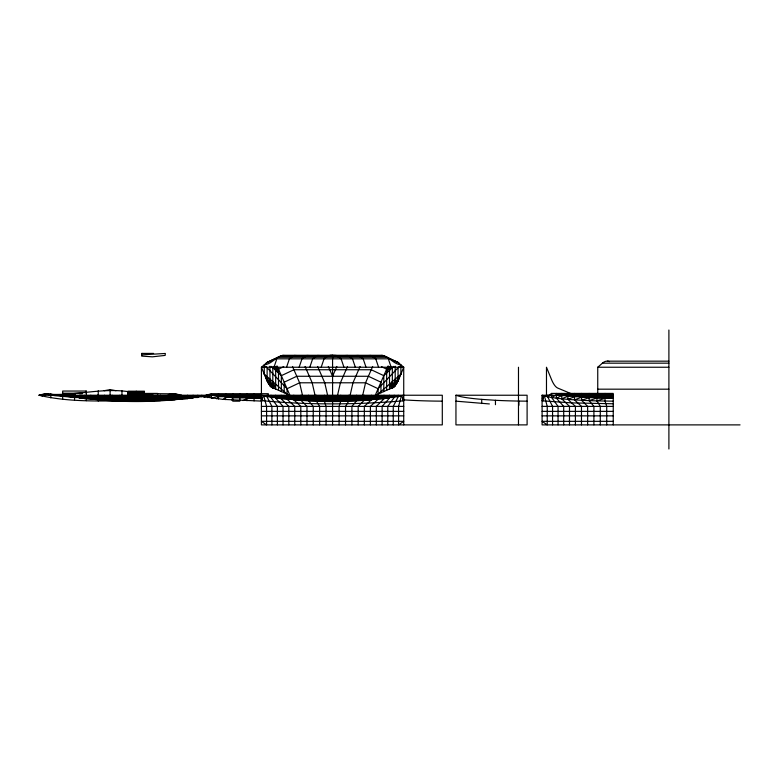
<?xml version="1.0" encoding="UTF-8"?>
<svg xmlns="http://www.w3.org/2000/svg" width="779" height="779" viewBox="0 0 779 779"><rect width="100%" height="100%" fill="white"/><g stroke="black" fill="none" stroke-linecap="round" stroke-linejoin="round"><path stroke-width="1.17" d="M271.16 387.056L271.374 383.726L269.962 379.159L267.908 382.635L271.16 387.056L289.885 395.235L277.129 366.013M268.434 383.58L268.619 380.892L267.119 376.676L265.892 376.919L264.266 374.193L264.266 364.757C272.251 364.436 277.402 354.143 285.377 355.623M393.434 387.504L395.196 379.159L397.241 382.635L393.989 387.056L375.274 395.235L388.02 366.013M396.19 384.437L398.04 376.676L399.267 376.919L400.883 374.193L400.883 364.757C392.898 364.436 387.747 354.143 379.772 355.623M388.565 366.276L386.657 373.024M402.441 400.718L403.726 395.235C357.142 403.639 308.017 403.639 261.423 395.235L262.718 400.718C309.506 405.138 356.948 404.671 403.726 400.815L402.899 397.806L401.37 396.024L263.789 396.024L262.25 397.806L261.423 400.815L262.718 400.718M388.536 366.695L388.185 368.633L389.5 370.376L390.542 366.909M397.241 382.635L399.267 376.919L398.04 381.028L396.53 380.892L395.196 385.79L392.343 381.642L389.5 389.305L389.5 366.88M395.644 385.216L396.53 380.892L397.757 381.622M392.869 387.864L393.775 383.726L395.099 385.907M337.56 395.235L340.404 382.791L347.522 366.481M350.131 395.235L352.975 382.791L360.093 366.481M362.702 395.235L365.546 382.791L372.664 366.481M388.711 366.529L388.185 368.633L386.657 369.149L381.418 366.675M401.37 396.024L398.575 406.385L398.575 424.886L403.726 421.332L261.423 421.332L266.574 424.886L266.574 406.385L263.789 396.024M270.605 386.52L272.806 381.642L275.659 389.305L275.659 366.88M398.264 380.532L399.267 376.919M613.239 424.886L613.239 393.414L551.639 393.414L547.647 396.024L544.443 396.024L542.914 397.806L542.087 400.815L571.64 402.879L613.239 403.775M394.544 386.52L393.775 383.726L392.343 388.117L389.5 384.125M273.994 367.24L276.837 358.827L388.312 358.827L391.165 367.24M286.565 367.24L289.408 358.827L294.238 355.477L297.948 355.623M299.136 367.24L301.979 358.827L306.809 355.477L310.519 355.623M309.808 367.24L312.652 358.827L317.481 355.477L321.191 355.623M321.191 367.24L324.035 358.827L327.862 355.876L330.88 355.234L336.294 355.477L341.114 358.827L343.958 367.24M398.76 379.363L403.726 367.24L398.059 362.401L395.196 361.222M336.849 366.481L332.575 376.267L328.31 366.481M398.166 395.235L398.166 396.784L393.249 406.385L393.249 424.886M231.548 399.987L232.726 397.845L261.189 397.845M272.854 388.146L275.659 384.125M267.908 382.635L265.892 376.919L267.119 381.028L268.619 380.892L269.962 385.79L271.374 383.726L272.806 388.117L274.179 385.751M348.865 395.235L348.865 400.893L345.535 406.385L345.535 424.886M270.06 385.907L271.374 383.726L272.29 387.864M396.423 362.78L397.066 361.807M394.174 395.235L394.174 397.504L387.767 406.385L387.767 424.886M273.78 366.412L272.806 367.717L272.806 388.117M216.776 398.799L218.49 396.667L261.189 396.667M356.704 395.235L356.704 400.63L351.904 406.385L351.904 424.886M389.442 395.235L389.442 398.186L382.119 406.385L382.119 424.886M42.154 396.229L44.384 393.853C72.398 396.813 99.985 387.553 127.892 391.603M400.883 374.193L378.117 394.057L378.117 388.721L399.461 366.257M364.231 395.235L364.231 400.289L358.174 406.385L358.174 424.886M384.018 395.235L384.018 398.809L376.325 406.385L376.325 424.886M383.804 391.681L383.804 375.673L393.765 366.393M398.059 362.401L385.469 356.451L279.69 356.451L267.09 362.401L261.423 367.24L261.423 424.886L442.297 424.886L442.297 395.235L38.95 395.235C68.484 402.227 99.41 400.981 129.577 400.786M371.34 395.235L371.34 399.861L364.338 406.385L364.338 424.886M377.961 395.235L377.961 399.374L370.395 406.385L370.395 424.886M223.203 399.393L225.608 397.251L261.189 397.251M597.746 394.057L597.746 367.24L602.42 363.17A100.335 23.419 90 0 1 609.441 361.66M141.661 353.51L142.119 353.413M740.05 424.886L542.087 424.886L542.087 395.235L547.647 396.784L551.639 394.174M267.392 381.622L268.619 380.892L269.505 385.216M267.09 362.401L282.534 355.292L382.625 355.292L399.052 363.17M547.647 395.235L547.647 396.784L551.639 397.504L556.372 394.904L613.239 394.904M207.418 397.611L211.382 395.479L261.189 395.479M242.96 400.572L246.953 398.439L261.189 398.439M551.639 393.414L551.639 397.504L556.372 398.186L561.795 395.576L613.239 395.576M266.097 363.17L278.668 357.24L386.481 357.24M276.438 366.529L276.964 368.633L278.502 369.149L283.741 366.675M281.346 391.681L281.346 375.673L293.917 369.743L371.232 369.743L383.804 375.673M264.266 374.193L287.042 394.057L287.042 388.721L299.613 382.791L365.546 382.791L378.117 388.721M556.372 393.414L556.372 398.186L561.795 398.809L567.862 396.199L613.239 396.199M44.384 395.235L47.646 393.853L70.792 396.823M561.795 393.414L561.795 398.809L567.862 399.374L574.474 396.764L613.239 396.764M261.423 398.127L262.25 397.806M542.087 398.127L542.914 397.806L542.087 395.235L613.239 395.235M567.862 393.414L567.862 399.374L574.474 399.861L581.592 397.251L613.239 397.251M574.474 393.414L574.474 399.861L581.592 400.289L589.109 397.679L613.239 397.679M343.958 355.623L347.677 355.477L352.498 358.827L355.351 367.24M354.63 355.623L358.35 355.477L363.17 358.827L366.023 367.24M367.201 355.623L370.921 355.477L375.741 358.827L378.594 367.24M65.076 395.235C111.66 403.639 160.786 403.639 207.38 395.235M581.592 393.414L581.592 400.289L589.109 400.63L596.948 398.02L613.239 398.02M589.109 393.414L589.109 400.63L596.948 400.893L605.03 398.283L613.239 398.283M211.606 398.205L218.49 396.073L261.189 396.073M268.297 395.479L268.297 393.697L211.382 393.697L204.264 395.829L203.991 397.017M211.382 394.291L204.264 396.423L201.186 396.423L222.921 399.374L261.189 401.088L261.189 393.697M204.264 397.017L211.382 394.885L261.189 394.885M38.95 395.235L44.384 393.853L54.861 395.683L76.225 397.543M173.844 394.33L175.83 393.853L181.254 395.235M104.172 390.698L110.102 389.627L116.032 390.698M169.394 394.505L172.558 393.853L175.83 395.235M62.671 394.846L75.524 394.077M80.198 393.794L82.535 393.648M141.788 353.413L153.609 353.413M607.425 361.164L668.898 361.164M602.42 363.17L668.898 363.17M597.746 367.24L668.898 367.24M597.746 389.179L668.898 389.179M128.019 391.993L144.436 391.993M128.019 392.752L144.436 392.752M62.671 393.22L82.535 393.22M143.307 393.424L157.543 393.424L157.543 395.235M128.019 393.473L144.436 393.473M143.307 393.57L175.83 393.853M128.019 394.155L144.436 394.155M52.66 394.846L66.225 394.846M128.019 394.778L144.436 394.778M455.949 395.235L527.101 395.235L527.101 424.886L455.949 424.886L455.949 395.235L458.315 396.024A78.182 7.78 0 0 0 481.724 399.374L495.454 400.289A78.182 7.78 0 0 0 518.902 401.078L527.101 401.166M60.11 395.829L68.601 395.829M67.432 396.024L205.013 396.024M266.983 395.235L266.983 396.784L398.166 396.784M270.975 395.235L270.975 397.504L394.174 397.504M275.708 395.235L275.708 398.186L389.442 398.186M281.141 395.235L281.141 398.809L384.018 398.809M287.198 395.235L287.198 399.374L377.961 399.374M293.819 395.235L293.819 399.861L371.34 399.861M300.928 395.235L300.928 400.289L364.231 400.289M308.445 395.235L308.445 400.63L356.704 400.63M316.293 395.235L316.293 400.893L348.865 400.893M232.726 401.166L239.844 401.166M261.423 406.385L403.726 406.385M542.087 406.385L613.239 406.385M261.423 411.37L403.726 411.37M542.087 411.37L613.239 411.37M261.423 415.869L403.726 415.869M542.087 415.869L613.239 415.869M613.239 421.332L542.087 421.332L547.238 424.886L547.238 406.385L544.443 396.024M613.239 401.166L596.948 400.893L596.948 393.414M442.297 401.166L434.098 401.078A78.182 7.78 0 0 1 403.541 399.861M154.252 401.166L134.777 400.786M81.668 397.835L78.786 397.699M144.495 394.057L152.791 394.563M74.531 397.095L71.921 396.901M489.368 403.941L455.949 401.166M402.899 397.806L403.726 398.127M571.747 393.911L557.91 388.146A69.574 16.232 -90 0 1 551.444 379.373L546.478 367.24L546.478 395.235M567.862 399.374L575.418 406.385L575.418 424.886M287.198 399.374L294.754 406.385L294.754 424.886M574.474 399.861L581.475 406.385L581.475 424.886M271.384 366.393L281.346 375.673M293.819 399.861L300.811 406.385L300.811 424.886M561.795 398.809L569.488 406.385L569.488 424.886M281.141 398.809L288.834 406.385L288.834 424.886M581.592 400.289L587.639 406.385L587.639 424.886M300.928 400.289L306.975 406.385L306.975 424.886M265.697 366.257L287.042 388.721M556.372 398.186L563.704 406.385L563.704 424.886M275.708 398.186L283.04 406.385L283.04 424.886M589.109 400.63L593.91 406.385L593.91 424.886M308.445 400.63L313.246 406.385L313.246 424.886M391.379 366.412L392.343 367.717L392.343 388.117L390.97 385.751M551.639 397.504L558.056 406.385L558.056 424.886M270.975 397.504L277.392 406.385L277.392 424.886M596.948 400.893L600.278 406.385L600.278 424.886M316.293 400.893L319.614 406.385L319.614 424.886M547.647 396.784L552.564 406.385L552.564 424.886M266.983 396.784L271.9 406.385L271.9 424.886M317.637 366.481L324.746 382.791L327.599 395.235M305.066 366.481L312.184 382.791L315.028 395.235M292.495 366.481L299.613 382.791L302.456 395.235M266.389 379.363L261.423 367.24L403.726 367.24L403.726 424.886M278.502 373.024L276.623 366.695M274.607 366.909L275.659 370.376L276.964 368.633L276.594 366.276M265.892 376.919L266.885 380.532M542.914 397.806L543.382 400.718M268.619 380.892L268.969 384.437M271.374 383.726L271.725 387.504M396.53 380.892L396.715 383.58M393.775 383.726L393.989 387.056M668.898 330.014L668.898 448.986M606.724 424.886L606.724 406.385L605.03 401.078L605.03 393.414M518.902 401.078L518.902 405.304M518.483 367.24L518.483 424.886M495.454 400.289L495.454 404.691M481.724 399.374L481.724 403.561M398.04 367.756L398.04 381.028M395.196 366.208L395.196 385.79M386.657 369.149L386.657 390.493M380.96 392.869L380.96 382.197L368.389 376.267L296.76 376.267L284.189 382.197L284.189 392.869M340.783 395.235L340.783 401.078L339.089 406.385L339.089 424.886M332.575 355.234L332.575 424.886M326.06 424.886L326.06 406.385L324.376 401.078L324.376 395.235M278.502 369.149L278.502 390.493M269.962 366.208L269.962 385.79M267.119 367.756L267.119 381.028M254.071 393.697L254.071 400.942M246.953 393.697L246.953 400.727M239.844 393.697L239.844 400.435M232.726 393.697L232.726 400.055M225.608 393.697L225.608 399.569M218.49 393.697L218.49 398.955M211.382 393.697L211.382 398.176M201.819 395.235L201.819 396.784L70.636 396.784L70.636 395.235M197.827 395.235L197.827 397.504L74.628 397.504L74.628 395.235M193.095 395.235L193.095 398.186L79.361 398.186L79.361 395.235M187.661 395.235L187.661 398.809L84.784 398.809L84.784 395.235M181.604 395.235L181.604 399.374L90.841 399.374L90.841 395.235M174.983 395.235L174.983 399.861L97.463 399.861L97.463 395.235M169.394 393.853L169.394 395.235M167.875 395.235L167.875 400.289L104.581 400.289L104.581 395.235M160.357 395.235L160.357 400.63L112.098 400.63L112.098 395.235M152.509 395.235L152.509 400.893L119.937 400.893L119.937 395.235M145.683 393.853L145.683 395.235M144.436 401.078L144.436 391.204L128.019 391.204L128.019 401.078M136.228 391.204L136.228 394.778M136.228 395.235L136.228 401.166M121.962 390.776L121.962 395.235M110.102 389.627L110.102 395.235M98.242 390.776L98.242 395.235M98.242 399.276L98.242 400.99M86.381 395.235L86.381 391.048L62.671 391.048L62.671 399.179M86.381 398.05L86.381 400.649M86.05 391.048L86.05 393.22M74.531 393.853L74.531 395.235M74.531 396.823L74.531 400.055M50.81 393.853L50.81 397.835M141.729 354.854L141.69 356.1L152.392 356.821L165.138 355.409L165.333 353.462L141.729 354.854"/></g></svg>
